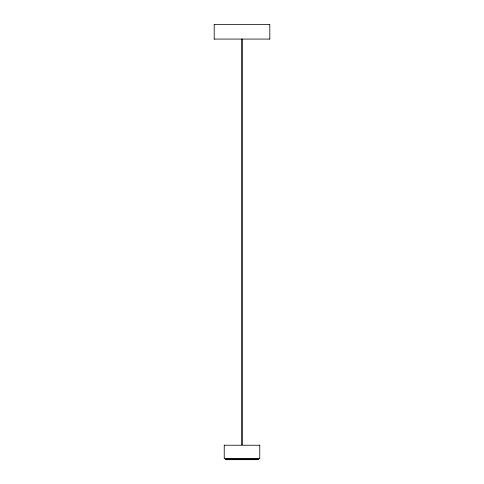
<?xml version="1.0" encoding="UTF-8"?>
<svg xmlns="http://www.w3.org/2000/svg" width="484" height="484" viewBox="0 0 484 484"><rect width="100%" height="100%" fill="white"/><g stroke="black" fill="none" stroke-linecap="round" stroke-linejoin="round"><path stroke-width="0.73" d="M241.685 39.083L241.685 444.796L242.315 444.796L242.315 39.083M214.194 24.375L214.194 39.15M269.806 39.15L269.806 24.375M224.237 445.062L224.237 458.687M258.426 459.709L258.426 459.165L225.786 459.165L225.574 459.709M259.763 458.687L259.763 445.062M214.273 24.454L269.727 24.454M269.727 39.071L214.273 39.071M224.413 445.238L259.587 445.238M259.587 458.511L224.413 458.511M258.389 459.673L225.611 459.673"/></g></svg>
